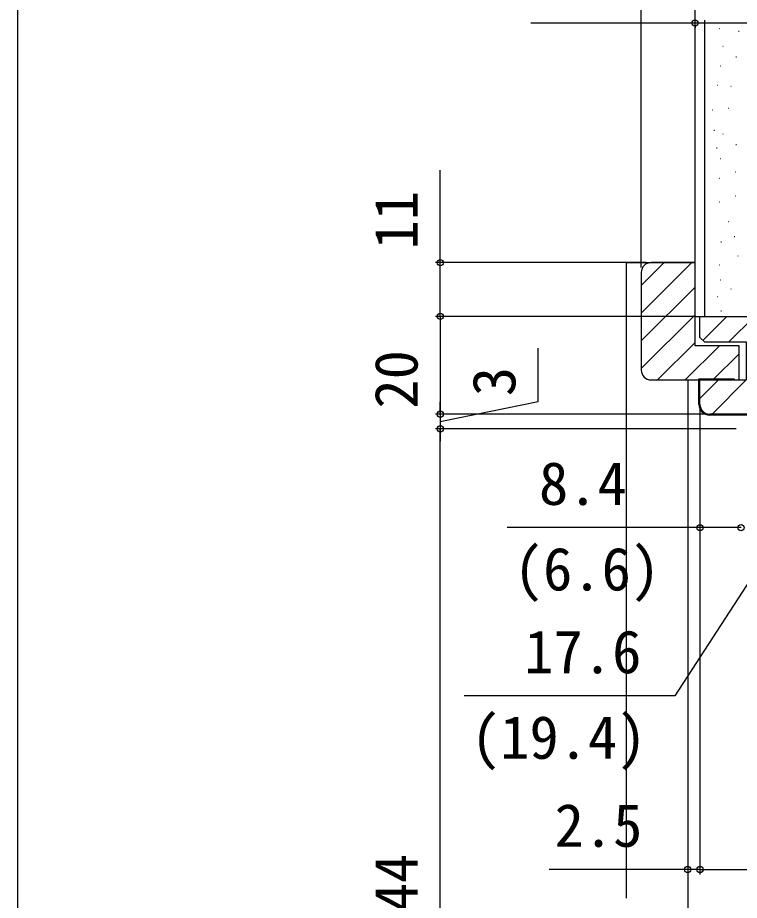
# Model space of a CAD drawing. Units: millimetres, scale not verified. Extents: x -525 to 525, y -783 to 779.
# Drawn here: x -524.9 to -377.4, y 366 to 546.6 of the extents above; entities that cross this region are included whole.
import ezdxf
from ezdxf.enums import TextEntityAlignment as Align

# ---------------------------------------------------------------- set-up
doc = ezdxf.new("R2010")
doc.units = ezdxf.units.MM
doc.header["$LTSCALE"] = 4
for name, color, linetype in [('0-3_YKK_11', 7, 'Continuous'), ('0-4_YKK_12', 2, 'Continuous'), ('0-7_YKK_D', 6, 'Continuous'), ('0-8_YKK_ZWAK', 7, 'Continuous'), ('0-9_YSS_K', 3, 'Continuous')]:
    doc.layers.add(name, color=color, linetype=linetype)
doc.styles.add('ＭＳ ゴシック', font='')
doc.styles.get('ＭＳ ゴシック').set_extended_font_data('MS Gothic')

msp = doc.modelspace()

# ---------------------------------------------------------------- linework, layer by layer
at = {"layer": '0-3_YKK_11'}
msp.add_line((-397.413, 494.476), (-397.413, 474.476), dxfattribs=at)
for points in [[(-395.413, 472.476), (-377.413, 472.476), (-377.413, 479.476), (-386.413, 479.476), (-386.413, 496.476), (-395.413, 496.476)], [(-378.413, 472.476), (-375.913, 472.476), (-375.913, 480.176), (-384.413, 480.176), (-385.413, 481.176), (-385.413, 485.476), (-297.413, 485.476), (-290.413, 485.476), (-290.413, 465.476), (-383.413, 465.476)], [(-290.213, 485.676), (-290.213, 465.276), (-383.413, 465.276)], [(-385.613, 467.476), (-385.613, 472.676), (-378.413, 472.676), (-378.413, 472.476)], [(-385.413, 467.476), (-385.413, 472.476), (-378.413, 472.476)]]:
    msp.add_lwpolyline(points, dxfattribs=at)
for centre, radius, start, end in [((-395.413, 494.476), 2, 90.00001, 179.99999), ((-395.413, 474.476), 2, 180.00001, 269.99999), ((-383.413, 467.476), 2.2, 180.00002, 270), ((-383.413, 467.476), 2, 180.00001, 269.99999)]:
    msp.add_arc(centre, radius, start, end, dxfattribs=at)
at = {"layer": '0-4_YKK_12'}
msp.add_line((-387.913, 472.476), (-387.913, 258.476), dxfattribs=at)
msp.add_lwpolyline([(-400.413, 366.476), (-400.413, 496.476), (-386.413, 496.476)], dxfattribs=at)
at = {"layer": '0-7_YKK_D'}
for p, q in [((-397.413, 495.476), (-397.413, 566.476)), ((-386.413, 497.476), (-386.413, 566.476)), ((-386.413, 545.054), (-386.413, 544.476)), ((-396.413, 496.476), (-439.493, 496.476)), ((-386.413, 485.476), (-439.493, 485.476)), ((-386.413, 485.476), (-439.493, 485.476)), ((-438.493, 485.476), (-438.493, 465.476)), ((-387.913, 471.476), (-387.913, 351.264)), ((-387.913, 471.476), (-387.913, 371.344)), ((-438.493, 465.476), (-438.493, 468.026)), ((-385.413, 466.476), (-385.413, 441.276)), ((-384.413, 465.476), (-439.493, 465.476)), ((-384.413, 465.476), (-439.493, 465.476)), ((-438.493, 465.476), (-438.493, 462.476)), ((-438.493, 465.476), (-438.493, 462.476)), ((-378.013, 462.476), (-439.493, 462.476)), ((-378.013, 462.476), (-439.493, 462.476)), ((-438.493, 267.476), (-438.493, 462.476)), ((-438.493, 462.476), (-438.493, 459.926)), ((-385.413, 462.476), (-385.413, 371.344)), ((-385.413, 462.476), (-385.413, 371.344)), ((-387.913, 372.344), (-416.24, 372.344)), ((-385.413, 372.344), (-387.913, 372.344)), ((-385.413, 372.344), (-290.413, 372.344)), ((-385.413, 372.344), (-382.863, 372.344))]:
    msp.add_line(p, q, dxfattribs=at)
for points in [[(-373.913, 545.476), (-386.413, 545.476), (-419.963, 545.476)], [(-438.493, 485.476), (-438.493, 496.476), (-438.493, 515.366)], [(-438.493, 463.976), (-418.493, 468.039), (-418.493, 478.994)], [(-368.213, 442.276), (-390.551, 407.845), (-433.619, 407.845)], [(-377.013, 442.276), (-385.413, 442.276), (-424.854, 442.276)]]:
    msp.add_lwpolyline(points, dxfattribs=at)
for centre in [(-386.413, 545.476), (-438.493, 496.476), (-438.493, 485.476), (-438.493, 485.476), (-438.493, 465.476), (-438.493, 465.476), (-438.493, 462.476), (-438.493, 462.476), (-385.413, 442.276), (-377.013, 442.276), (-377.013, 442.276), (-387.913, 372.344), (-385.413, 372.344), (-385.413, 372.344)]:
    msp.add_circle(centre, 0.637, dxfattribs=at)
at = {"layer": '0-8_YKK_ZWAK'}
msp.add_line((-524.9, 746.7), (-524.9, -783.3), dxfattribs=at)
at = {"layer": '0-9_YSS_K'}
for p, q in [((-386.413, 485.476), (-386.413, 546.054)), ((-384.413, 485.476), (-384.413, 546.054)), ((-381.481, 544.357), (-381.381, 544.357)), ((-377.498, 543.814), (-377.398, 543.814)), ((-380.757, 540.737), (-380.657, 540.737)), ((-378.041, 538.565), (-377.941, 538.565)), ((-381.3, 536.756), (-381.2, 536.756)), ((-381.843, 532.774), (-381.743, 532.774)), ((-379.127, 532.593), (-379.027, 532.593)), ((-382.93, 527.706), (-382.83, 527.706)), ((-379.67, 528.068), (-379.57, 528.068)), ((-382.567, 523.543), (-382.467, 523.543)), ((-380.757, 522.819), (-380.657, 522.819)), ((-378.041, 520.647), (-377.941, 520.647)), ((-382.024, 519.923), (-381.924, 519.923)), ((-381.3, 517.751), (-381.2, 517.751)), ((-378.222, 515.037), (-378.122, 515.037)), ((-378.222, 515.037), (-378.122, 515.037)), ((-381.481, 513.77), (-381.381, 513.77)), ((-378.222, 510.15), (-378.122, 510.15)), ((-381.481, 508.883), (-381.381, 508.883)), ((-379.67, 504.901), (-379.57, 504.901)), ((-381.119, 500.738), (-381.019, 500.738)), ((-378.403, 501.824), (-378.303, 501.824)), ((-377.679, 497.842), (-377.579, 497.842)), ((-397.413, 491.772), (-392.709, 496.476)), ((-397.413, 486.115), (-387.052, 496.476)), ((-381.481, 496.032), (-381.381, 496.032)), ((-381.3, 492.956), (-381.2, 492.956)), ((-397.413, 480.458), (-386.413, 491.458)), ((-379.127, 491.146), (-379.027, 491.146)), ((-381.843, 489.517), (-381.743, 489.517)), ((-397.413, 474.801), (-386.413, 485.801)), ((-381.119, 486.621), (-381.019, 486.621)), ((-386.413, 485.476), (-373.913, 485.476)), ((-384.809, 480.572), (-379.906, 485.476)), ((-379.549, 480.176), (-374.249, 485.476)), ((-394.082, 472.476), (-386.413, 480.144)), ((-388.425, 472.476), (-381.425, 479.476)), ((-382.768, 472.476), (-377.413, 477.831)), ((-385.413, 468.655), (-381.592, 472.476)), ((-382.935, 465.476), (-375.935, 472.476))]:
    msp.add_line(p, q, dxfattribs=at)

# ---------------------------------------------------------------- texts
at = {"layer": '0-7_YKK_D', "style": 'ＭＳ ゴシック'}
for s, p in [('11', (-440.493, 499.185)), ('20', (-440.493, 466.612)), ('3', (-420.493, 469.153)), ('DH＝H－44', (-440.493, 321.646))]:
    msp.add_text(s, height=8.798, rotation=90, dxfattribs=at).set_placement(p, align=Align.BOTTOM_LEFT)
for s, p in [('8.4', (-418.32, 444.276)), ('(6.6)', (-423.468, 426.776)), ('17.6', (-421.323, 409.845)), ('(19.4)', (-432.232, 392.345)), ('2.5', (-415.127, 374.344))]:
    msp.add_text(s, height=8.798, dxfattribs=at).set_placement(p, align=Align.BOTTOM_LEFT)

doc.saveas('drawing.dxf')
